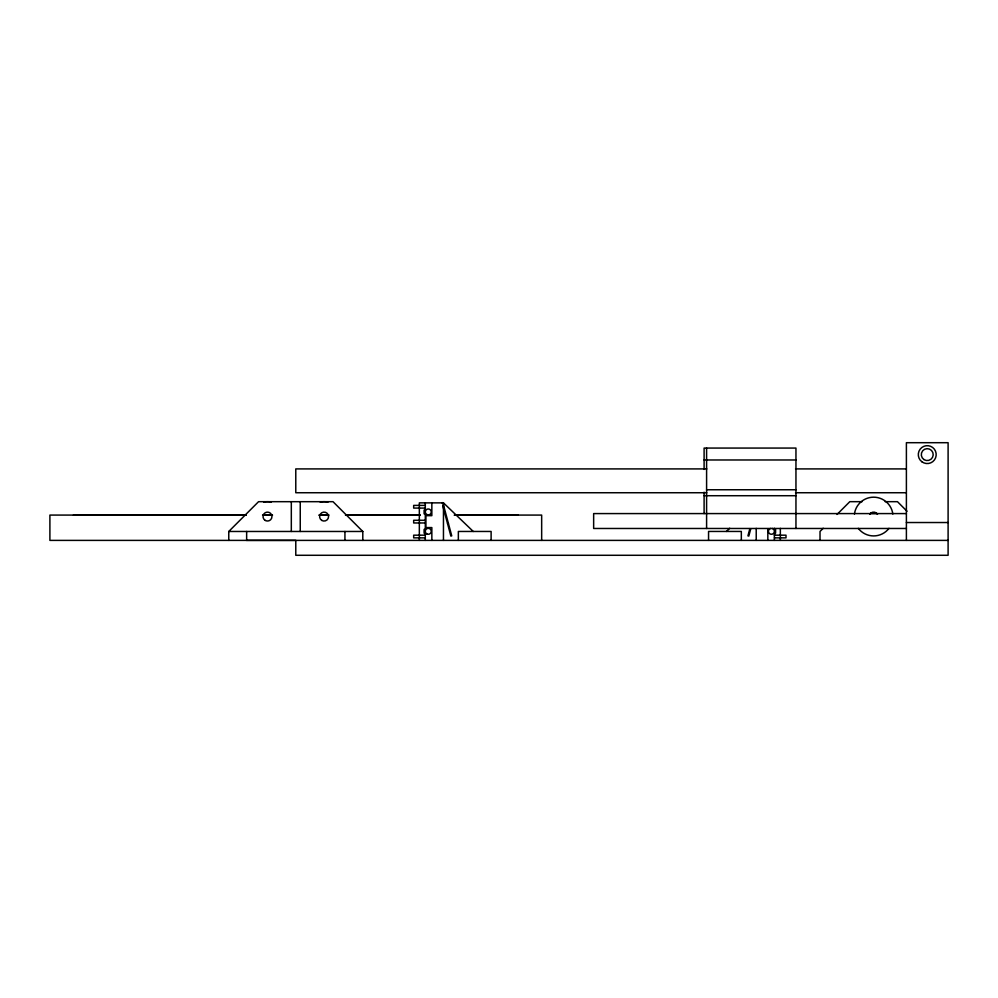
<?xml version="1.0" encoding="UTF-8"?>
<svg xmlns="http://www.w3.org/2000/svg" width="998" height="998" viewBox="0 0 998 998"><rect width="100%" height="100%" fill="white"/><g stroke="black" fill="none" stroke-linecap="round" stroke-linejoin="round"><path stroke-width="1.5" d="M749.872 528.628L747.939 535.851L748.799 536.088L750.733 528.865M228.767 540.405L228.767 531.472L258.557 501.682L333.02 501.682L362.798 531.472L362.798 540.405M823.213 528.266L820.019 531.46L820.019 540.392M837.035 514.444L849.809 501.67L862.11 501.67M726.432 531.447L729.738 528.266M441.977 502.867L442.838 502.63L451.745 535.864L450.871 536.088L442.75 505.749M447.566 523.725L448.426 523.488M704.101 459.978L795.955 459.978M706.796 468.91L295.782 468.91L295.782 492.738L706.796 492.738M795.531 468.91L906.059 468.91M706.596 489.756L795.955 489.756M795.531 492.738L906.059 492.738M704.101 495.719L795.955 495.719M885.164 501.67L897.464 501.67L907.032 511.25M473.252 531.46L443.461 502.867L419.335 502.867L419.335 540.392M425.298 505.4L413.671 505.4L413.671 508.082L425.298 508.082M870.481 513.409L876.793 513.409M906.396 513.583L593.648 513.583L593.648 528.478L906.396 528.478M246.019 515.08L49.9 515.08L49.9 540.392L948.1 540.392M262.549 515.08L272.454 515.08M319.111 515.08L329.028 515.08M345.545 515.08L420.283 515.08M426.42 515.08L431.173 515.08M454.402 515.08L541.664 515.08L541.664 540.392M246.019 515.23L73.403 515.08M263.123 515.23L272.454 515.23M319.111 515.23L328.442 515.23M345.545 515.23L420.195 515.23M426.42 515.23L431.086 515.23M454.402 515.23L518.162 515.08M425.298 520.282L413.671 520.282L413.671 522.964L425.298 522.964M906.396 522.528L948.1 522.528M228.767 531.472L362.798 531.472M425.298 535.178L413.671 535.178L413.671 537.86L425.298 537.86M774.386 535.178L786 535.178L786 537.86L774.386 537.86M246.643 540.367L295.782 540.38L295.782 555.287L948.1 555.287L948.1 442.7L906.396 442.7L906.396 540.392M774.386 528.316L775.583 529.514L775.583 533.094L774.386 534.279L774.386 540.38M795.955 528.478L795.955 448.065L704.101 448.065L704.101 469.434M780.349 528.379L780.349 540.38M767.836 529.002L767.836 540.38M756.222 528.379L756.222 540.38M741.327 540.38L741.327 531.447L708.555 531.447L708.555 540.38M706.596 448.065L706.596 528.478M704.101 492.214L704.101 513.583M491.116 540.392L491.116 531.46L458.356 531.46L458.356 540.392M443.461 502.867L443.461 540.392M431.847 502.867L431.847 515.667L425.884 515.667L425.884 527.58L431.847 527.58L431.847 540.392M425.298 502.867L425.298 508.968L424.1 510.165L424.1 513.733L425.298 514.931L425.298 528.329L424.1 529.526L424.1 533.094L425.298 534.292L425.298 540.392M344.934 531.472L344.934 540.367M300.248 501.682L300.248 531.472M291.316 501.682L291.316 531.472M246.643 531.472L246.643 540.405M772.178 528.429A2.982 2.982 0 0 1 773.849 533.007A2.982 2.982 0 0 1 768.971 533.007A2.982 2.982 0 0 1 770.631 528.429M263.634 502.194A14.895 14.895 0 0 1 271.344 502.194M320.221 502.194A14.895 14.895 0 0 1 327.93 502.194M869.769 514.332A4.466 4.466 0 0 1 877.504 514.332M888.993 528.354A19.361 19.361 0 0 1 858.28 528.354M854.438 514.045A19.361 19.361 0 0 1 892.836 514.045M426.782 533.893A2.982 2.982 0 0 0 431.248 531.31A2.982 2.982 0 0 0 426.782 528.728A2.982 2.982 0 0 0 426.782 533.893M426.782 514.531A2.982 2.982 0 0 0 431.248 511.949A2.982 2.982 0 0 0 426.782 509.367A2.982 2.982 0 0 0 426.782 514.531M321.843 520.445A4.466 4.466 0 0 0 328.554 516.577A4.466 4.466 0 0 0 321.843 512.71A4.466 4.466 0 0 0 321.843 520.445M265.256 520.445A4.466 4.466 0 0 0 271.955 516.577A4.466 4.466 0 0 0 265.256 512.71A4.466 4.466 0 0 0 265.256 520.445M923.961 459.579A5.963 5.963 0 0 0 933.192 454.988A5.963 5.963 0 0 0 924.597 449.275A5.963 5.963 0 0 0 923.961 459.579M921.865 461.75A8.932 8.932 0 0 0 936.124 455.699A8.932 8.932 0 0 0 923.761 446.38A8.932 8.932 0 0 0 921.865 461.75"/></g></svg>
